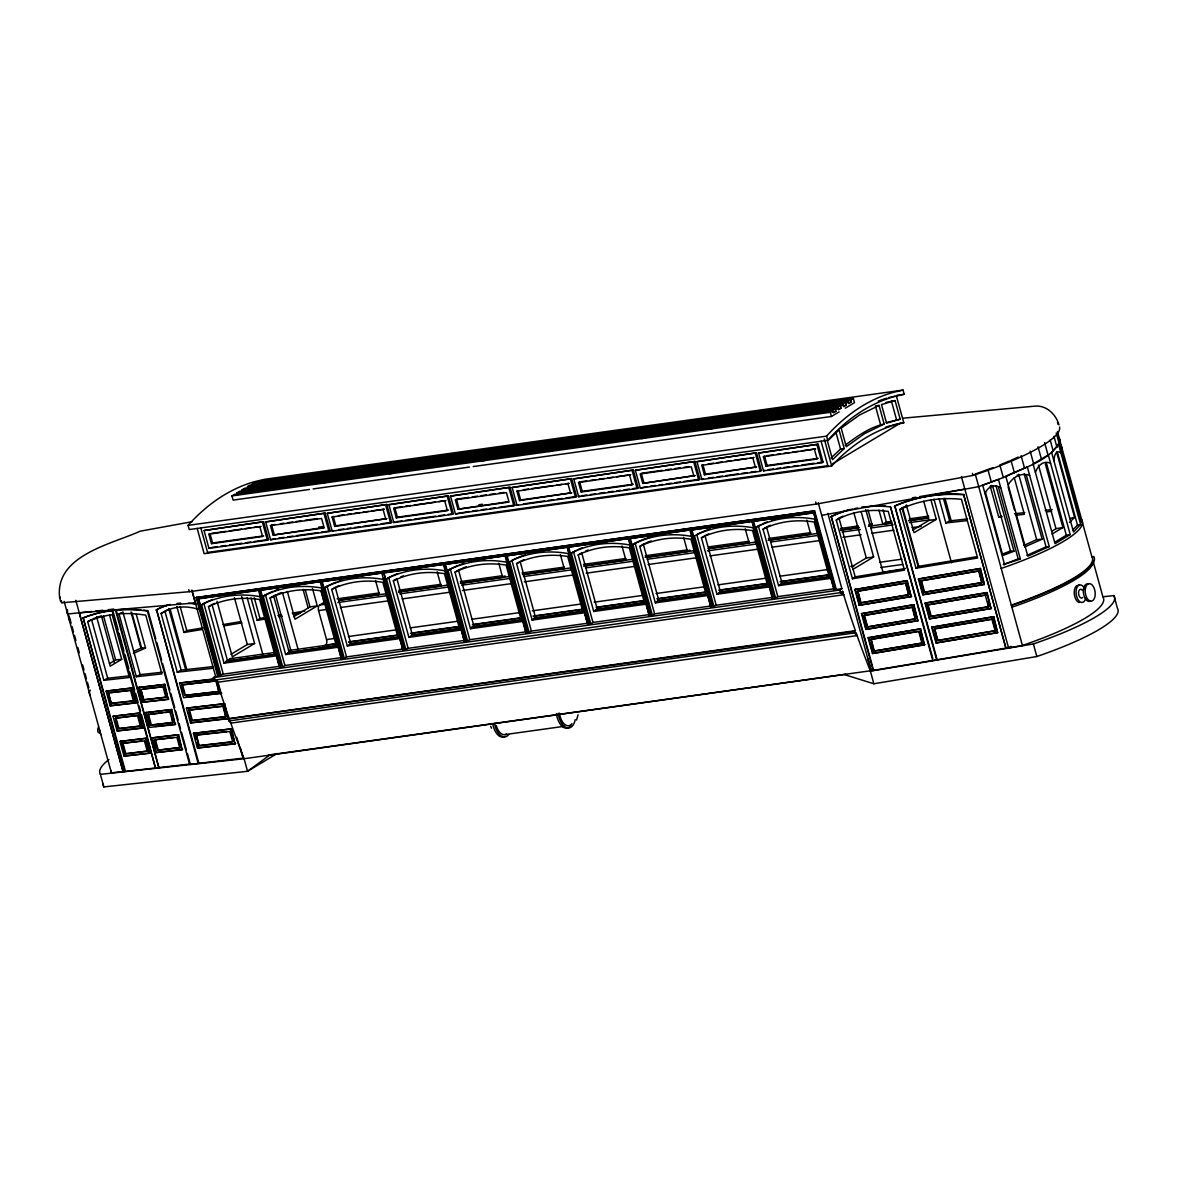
<?xml version="1.0" encoding="UTF-8"?>
<svg xmlns="http://www.w3.org/2000/svg" width="1177" height="1177" viewBox="0 0 1177 1177"><rect width="100%" height="100%" fill="white"/><g stroke="black" fill="none" stroke-linecap="round" stroke-linejoin="round"><path stroke-width="1.5" d="M578.069 714.763L576.583 720.03M1003.275 477.553C1022.563 467.578 1049.81 461.84 1060.036 440.934L1057.446 431.503M1080.633 524.442L1073.527 532.004L1051.591 452.336L1058.682 444.774L1080.633 524.442L1077.514 525.177L1072.468 530.18M831.065 457.941L840.555 449.055L844.203 448.555L839.083 429.958L827.446 441.095L832.566 459.677L844.203 448.555M197.177 528.399L204.136 553.69L831.698 465.974L838.024 459.383A373.403 207.093 82 0 1 895.888 424.647L903.789 422.793L896.359 395.825M1069.496 522.456L1074.586 517.394L1056.593 452.071M845.16 445.274C856.885 436.373 869.656 427.251 884.177 424.014L879.057 405.432L875.408 405.933L880.528 424.529M1070.217 534.564L1055.033 543.671L1033.097 464.003L1048.28 454.896L1070.217 534.564L1066.318 535.226L1054.651 542.259M269.636 755.148L247.553 771.288L103.87 786.927A131.28 25.055 -15.4 0 1 103.12 784.279M176.859 606.596L183.995 632.49L186.775 630.578L203.091 627.871M251.01 597.901L257.189 620.353L259.97 618.44L265.34 617.542M103.87 786.927L100.398 774.348L244.08 758.724L873.084 670.404L831.242 516.512A135.267 116.391 55.4 0 1 850.029 509.509M836.258 520.072A103.149 88.761 55.4 0 1 888.267 511.436L904.436 570.139L852.428 578.76L836.258 520.072L839.024 518.16A103.149 88.761 55.4 0 1 842.909 516.173M864.551 506.963A135.267 116.391 55.4 0 1 890.489 506.919L932.772 658.414M890.489 506.919L932.787 660.488L936.642 659.856L894.814 505.963A181.655 156.306 55.4 0 1 921.091 497.415M899.817 509.523A143.991 123.894 55.4 0 1 961.447 499.298L977.616 558.001L915.986 568.226L899.817 509.523L902.582 507.611A143.991 123.894 55.4 0 1 907.29 505.492M963.683 494.781L1005.982 648.35L963.683 494.781A181.655 156.306 55.4 0 0 894.343 506.287M852.428 578.76L855.193 576.862L905.407 568.52M854.84 589.574L907.32 580.629L911.189 596.665L859.181 605.287L854.84 589.574L907.32 580.629M857.356 591.354L905.966 583.042L908.673 594.885L860.519 602.874L857.812 591.031L904.186 583.336M860.519 602.874L909.144 594.576M859.181 605.287L911.645 596.342M915.986 568.226L918.751 566.314L976.763 556.692M861.49 613.673L913.955 604.728L917.825 620.779L865.816 629.401L861.49 613.673L913.955 604.728M863.992 615.453L912.602 607.155L863.992 615.453L867.169 626.988L915.323 618.999L913.058 608.789M918.413 579.025L980.515 568.476L984.369 584.528L922.739 594.753L918.413 579.025L980.515 568.476M920.914 580.805L979.161 570.889L981.868 582.747L924.092 592.34L920.914 580.805L979.161 570.889M867.169 626.988L915.78 618.675M865.816 629.401L918.295 620.456M924.092 592.34L982.339 582.424M922.739 594.753L983.03 584.498M868.126 637.787L920.605 628.842L924.46 644.893L872.466 653.515L868.126 637.787L920.605 628.842M873.805 651.102L921.959 643.113L873.805 651.102L871.098 639.243L917.471 631.549M925.048 603.139L987.15 592.59L991.019 608.627L929.374 618.852L925.048 603.139L987.15 592.59M927.55 604.919L985.796 595.003L927.55 604.919L930.727 616.439L988.518 606.861L987.621 601.594M872.466 653.515L924.931 644.569M930.727 616.439L988.974 606.538M929.374 618.852L991.475 608.318M870.627 639.567L919.252 631.255L921.974 641.141M931.684 627.238L993.785 616.704L997.655 632.74L936.024 642.966L931.684 627.238L993.785 616.704M873.084 670.404L932.787 660.488M937.378 640.553L995.624 630.651L937.378 640.553L934.656 628.695L992.446 619.117L995.168 629.004M936.024 642.966L996.316 632.726M934.2 629.018L992.446 619.117M936.642 659.856L1006.453 648.027M1052.003 531.224L1055.975 528.694L1062.89 527.517L1045.382 463.959M109.461 663.622L115.64 659.9L121.717 659.267L109.564 615.13M1052.091 534.034L1062.89 527.517M309.492 489.441L233.105 500.107L231.957 495.914L234.503 494.384L832.86 410.758L833.434 412.847L835.979 411.317L835.405 409.228L837.965 407.698L838.539 409.787L841.084 408.257L840.51 406.168L843.144 404.579L843.732 406.683L846.278 405.153L845.704 403.049L848.249 401.519L848.823 403.608L851.383 402.078L850.794 399.989L853.354 398.459L854.502 402.652L845.292 408.184M237.636 494.958L237.048 492.854L239.608 491.324L837.965 407.698M242.742 491.883L242.153 489.794L244.801 488.205L843.144 404.579M253.026 485.718L252.452 483.615L254.997 482.084L853.354 398.459M204.048 530.547L263.589 521.72L268.488 539.537L267.385 540.214L208.962 548.379L204.048 530.547L263.589 521.72M208.859 534.24L209.977 533.564L212.566 542.994L211.463 543.671L208.859 534.24L261.088 526.428M208.962 548.379L210.08 547.702M265.664 521.941L325.205 513.113L330.104 530.93L329.001 531.592L270.578 539.757L265.664 521.941L325.205 513.113M270.475 525.619L321.586 518.483L324.19 527.914L273.079 535.064L270.475 525.619L275.109 524.456M273.079 535.064L323.543 527.487M270.578 539.757L275.227 538.595M327.28 513.334L386.821 504.492L391.72 522.323L390.617 522.985L332.194 531.151L327.28 513.334L386.821 504.492M279.935 666.226L223.292 674.141L217.76 676.187L196.103 597.578L814.631 510.862L836.288 589.486L834.361 590.015L813.69 512.628L752.912 521.382L774.128 598.431L772.759 598.622L752.088 521.234L758.371 544.009M332.091 517.012L333.209 516.35L335.798 525.781L334.68 526.443L332.091 517.012L384.32 509.2L371.976 510.921M196.544 599.152L196.662 597.239M219.128 675.995L198.472 598.622L219.687 675.672M221.055 675.48L201.591 604.801L203.827 603.463A126.425 102.399 59 0 1 212.684 599.461M332.194 531.151L333.312 530.474M208.491 606.67A117.862 95.469 59 0 1 259.617 599.52L275.168 656.001L224.057 663.151L208.491 606.67L212.037 604.551A117.862 95.469 59 0 1 214.597 603.345M388.896 504.712L448.437 495.885L453.336 513.702L452.233 514.378L393.809 522.544L388.896 504.712L448.437 495.885M393.707 508.405L394.825 507.728L397.414 517.159L396.296 517.836L393.707 508.405L445.936 500.593M197.913 598.961L259.175 590.133L268.812 625.164M259.985 590.28L320.791 581.526L259.985 590.28L281.2 667.33L279.832 667.521L258.616 590.471M334.68 526.443L386.924 518.63L335.798 525.781M281.2 667.33L282.671 666.859L263.207 596.195L265.443 594.856A126.425 102.399 59 0 1 272.784 591.442M393.809 522.544L394.913 521.867M270.107 598.063A117.862 95.469 59 0 1 321.233 590.913L336.784 647.394L285.673 654.53L270.107 598.063L273.652 595.93A117.862 95.469 59 0 1 276.198 594.723M450.511 496.105L510.053 487.278L514.952 505.095L513.849 505.757L455.425 513.922L450.511 496.105L510.053 487.278M321.601 581.673L382.407 572.919L321.601 581.673L342.816 658.708L341.448 658.899L320.232 581.865M342.816 658.708L344.287 658.252L324.823 587.573L327.059 586.234A126.425 102.399 59 0 1 335.916 582.247M457.912 509.229L509.038 502.079L506.434 492.648L455.322 499.784L457.912 509.229L508.39 501.652M455.425 513.922L468.932 511.524M331.723 589.442A117.862 95.469 59 0 1 382.849 582.306L398.4 638.773L347.289 645.923L331.723 589.442L334.091 588.029M230.972 654.309L247.317 644.496L254.615 643.481L241.712 596.621M293.632 616.704L309.978 606.891L317.275 605.875L312.493 588.515M512.127 487.499L571.669 478.656L576.568 496.473L575.465 497.15L517.041 505.316L512.127 487.499L571.669 478.656M254.615 643.481L232.325 656.854L217.039 601.315M317.275 605.875L295 619.249L287.35 591.472M227.279 660.503L230.251 658.708A4.428 2.457 82 0 1 231.192 658.517M322.704 646.776L325.485 645.114A4.428 2.457 82 0 0 326.559 639.582L318.57 610.583A4.428 2.457 82 0 1 319.644 605.052L324.102 602.389M224.057 663.151L227.588 661.018L275.183 654.368M516.938 491.177L518.042 490.515L520.646 499.945L519.528 500.608L516.938 491.177L569.168 483.364L565.637 483.85M404.432 650.101L383.776 572.713L404.432 650.101L403.064 650.293L381.848 573.243M214.082 680.203L840.393 592.664L842.6 591.34L843.644 594.753L217.333 682.292L214.082 680.203L213.361 677.584L218.319 675.863L201.444 614.571M404.991 649.763L405.903 649.645L386.439 578.966L388.675 577.627A126.425 102.399 59 0 1 397.532 573.626M517.041 505.316L518.145 504.639M393.339 580.835L396.884 578.716L412.436 635.183L408.905 637.316L393.339 580.835A117.862 95.469 59 0 1 444.465 573.685L460.016 630.166L408.905 637.316M573.743 478.877L633.285 470.05L638.184 487.867L637.066 488.543L578.657 496.709L573.743 478.877L633.285 470.05M285.673 654.53L289.204 652.411L336.799 645.761M578.554 482.57L579.658 481.893L582.262 491.324L581.144 492.001L578.554 482.57L630.784 474.758M383.216 573.052L444.023 564.298L459.457 620.338M444.832 564.445L505.639 555.691L444.832 564.445L466.048 641.494L464.68 641.686L443.464 564.636M279.832 667.521L275.565 649.675M519.528 500.608L571.772 492.795L520.646 499.945M282.671 666.859L284.908 665.52L341.551 657.605M466.048 641.494L467.519 641.024L448.054 570.345L450.276 569.021A126.425 102.399 59 0 1 457.632 565.607M578.657 496.709L579.761 496.032M454.955 572.228A117.862 95.469 59 0 1 506.081 565.078L521.632 621.559L470.52 628.695L454.955 572.228L458.5 570.095A117.862 95.469 59 0 1 461.046 568.888M635.359 470.27L694.901 461.443L699.8 479.26L698.682 479.922L640.273 488.087L635.359 470.27L694.901 461.443M347.289 645.923L350.82 643.804L398.414 637.154M855.385 630.681L854.281 631.343L854.87 633.447L857.121 635.595L230.81 723.134L227.985 718.882L855.385 630.681L853.502 625.178A637.346 353.468 82 0 1 842.6 591.34M505.08 556.03L526.296 633.064L527.664 632.873L506.448 555.838L567.255 547.07L587.912 624.457L567.255 547.07M341.448 658.899L321.63 588.029A126.425 102.399 59 0 0 263.207 596.195M344.287 658.252L346.524 656.913L403.167 648.998M642.76 483.394L694.989 475.582L642.76 483.394L640.17 473.948L691.282 466.813L693.886 476.244M640.273 488.087L646.688 486.675M516.571 563.606A117.862 95.469 59 0 1 567.697 556.471L583.248 612.937L532.136 620.088L516.571 563.606L518.925 562.194M460.339 583.233L502.638 577.318L505.007 575.906M696.975 461.664L756.502 452.821L761.416 470.638L760.298 471.315L701.889 479.48L696.975 461.664L756.502 452.821M701.786 465.342L702.89 464.68L705.494 474.11L704.376 474.772L701.786 465.342L754.016 457.529L750.485 458.015M587.912 624.457L589.28 624.266L568.064 547.217L628.871 538.463L639.479 576.995M403.064 650.293L383.246 579.408A126.425 102.399 59 0 0 324.823 587.573M405.903 649.645L408.139 648.306L464.783 640.391M589.28 624.266L590.751 623.81L571.286 553.131L573.508 551.792A126.425 102.399 59 0 1 576.406 550.35M701.889 479.48L702.993 478.804M578.187 555L581.718 552.881L597.283 609.348L593.738 611.481L578.187 555A117.862 95.469 59 0 1 629.312 547.849L644.864 604.331L593.738 611.481M758.591 453.042L818.118 444.215L823.032 462.031L821.914 462.708L763.505 470.874L758.591 453.042L818.118 444.215M231.957 495.914L830.3 412.288L832.86 410.758M470.52 628.695L474.051 626.576L521.646 619.926M763.402 456.735L764.506 456.058L767.11 465.489L765.992 466.166L763.402 456.735L815.632 448.923L801.522 450.894M473.183 466.563L831.462 416.481L839.142 411.876M568.064 547.217L628.871 538.463M628.312 538.801L649.527 615.851L650.896 615.659L629.68 538.61L686.941 530.341M277.198 753.486L247.553 771.288L244.08 758.724M464.68 641.686L460.413 623.839M704.376 474.772L756.605 466.96L705.494 474.11M467.519 641.024L469.755 639.685L526.399 631.769M650.896 615.659L652.367 615.188L632.902 544.51L635.124 543.185A126.425 102.399 59 0 1 639.494 541.052M763.505 470.874L764.609 470.197M639.802 546.393A117.862 95.469 59 0 1 690.928 539.243L706.48 595.724L655.354 602.859L639.802 546.393L643.333 544.26A117.862 95.469 59 0 1 645.893 543.053M532.136 620.088L535.667 617.969L583.262 611.319M629.68 538.61L690.472 529.856M689.928 530.194L711.143 607.229L712.512 607.038L691.296 530.003L752.088 521.234M526.296 633.064L521.543 613.467M527.664 632.873L531.371 631.078L588.014 623.163M701.418 537.771A117.862 95.469 59 0 1 752.544 530.636L768.095 587.102L716.97 594.253L701.418 537.771L703.772 536.359M832.757 463.664L900.14 423.308L903.789 422.793M645.187 557.398L687.486 551.483L689.84 550.071M529.135 632.417L509.67 561.738A126.425 102.399 59 0 1 568.094 553.573L587.558 624.251L589.78 622.913M590.751 623.81L592.987 622.471L649.63 614.556M774.128 598.431L775.599 597.975L756.134 527.296L758.356 525.957A126.425 102.399 59 0 1 761.254 524.515M763.034 529.164A117.862 95.469 59 0 1 814.16 522.014L829.711 578.495L778.586 585.646L763.034 529.164L766.565 527.046A117.862 95.469 59 0 1 770.42 525.266M655.354 602.859L658.899 600.741L706.494 594.091M196.103 597.578L814.631 510.862M649.527 615.851L640.435 580.496M652.367 615.188L654.603 613.85L711.246 605.934M716.97 594.253L720.515 592.134L768.11 585.484M711.143 607.229L703.978 578.878M712.512 607.038L716.204 605.243L772.862 597.327M778.586 585.646L782.131 583.512L829.726 576.862M878.939 510.053L882.838 524.177L886.369 522.058L891.651 521.323M713.983 606.582L694.518 535.903A126.425 102.399 59 0 1 752.942 527.737L772.406 598.416L774.628 597.077M772.759 598.622L769.935 586.028M775.599 597.975L777.82 596.636L834.478 588.721M851.457 566.902L866.316 557.986L873.614 556.956L861.196 511.833M912.646 530.18L928.977 520.381L936.274 519.351L931.022 500.269M852.825 569.447L873.614 556.956M936.274 519.351L913.999 532.725L906.349 504.962M834.361 590.015L822.855 545.907M213.361 677.584L839.672 590.045L841.893 588.706L818.221 502.741M1011.028 646.423L1005.982 648.35M121.717 659.267L110.211 666.167L96.588 616.748M110.667 770.17A131.28 25.055 -15.4 0 0 111.418 772.803L124.733 771.509L83.155 617.866A202.15 151.936 61.8 0 1 109.02 610.804L112.742 610.319M87.701 621.603L91.541 619.543L107.71 678.246L103.87 680.306L87.701 621.603A162.264 121.967 61.8 0 1 110.726 614.865L112.183 614.659L129.485 677.481L103.87 680.306M140.916 609.877A202.15 151.936 61.8 0 0 119.922 609.612L115.508 610.289L158.88 767.742L155.467 768.11L112.095 610.657M119.009 613.908L120.481 613.776A162.264 121.967 61.8 0 1 145.757 615.188L161.926 673.891L136.311 676.716L119.009 613.908L121.569 612.54M82.508 618.205A202.15 151.936 61.8 0 1 108.387 611.157L119.274 609.951A202.15 151.936 61.8 0 1 147.39 611.054L189.615 764.344L198.163 763.402L156.57 609.76A95.808 72.018 61.8 0 1 170.238 604.419M213.066 668.256L177.286 672.199L161.117 613.497L164.971 611.437A69.222 52.038 61.8 0 1 167.634 609.833M106.107 691.12L132.368 687.957L135.767 702.978L110.152 705.803L106.107 691.12L132.368 687.957M136.311 676.716L140.151 674.656L162.352 672.214M108.402 693.032L111.285 703.522L108.402 693.032L131.236 690.237L110.741 692.503M138.548 687.545L164.809 684.381L168.208 699.403L142.594 702.228L138.548 687.545L164.809 684.381M110.152 705.803L136.414 702.625M140.843 689.457L143.726 699.932L140.843 689.457L163.677 686.662L166.575 697.152L143.726 699.932M177.286 672.199L181.14 670.14L213.331 666.594M113.036 716.278L139.298 713.115L142.697 728.136L117.082 730.961L113.036 716.278L139.298 713.115M142.594 702.228L168.855 699.05M186.01 697.167L221.791 693.209L183.583 697.711L179.537 683.028L214.17 678.938M115.331 718.191L138.165 715.395L115.331 718.191L118.215 728.681L140.416 726.224L137.518 715.748M181.817 684.94L216.612 680.821L218.863 691.649L184.701 695.416L181.817 684.94L216.612 680.821M145.477 712.703L171.739 709.54L175.138 724.561L149.523 727.386L145.477 712.703L171.739 709.54M118.215 728.681L141.049 725.885M117.082 730.961L143.344 727.783M172.048 717.058L172.857 722.649L150.656 725.091L147.772 714.616L162.073 712.762M184.701 695.416L219.496 691.311M147.772 714.616L170.606 711.82L165.486 712.379M119.966 741.436L146.228 738.273L149.626 753.295L124.012 756.12L119.966 741.436L146.228 738.273M150.656 725.091L173.505 722.31M149.523 727.386L146.125 712.365M186.466 708.186L224.675 703.699L228.073 718.72L190.512 722.869L186.466 708.186L224.675 703.699M125.145 753.839L147.978 751.044L125.145 753.839L122.261 743.349L141.681 740.936M188.747 710.099L223.542 705.979L225.793 716.808L191.63 720.574L188.747 710.099L222.894 706.332L225.793 716.808M152.407 737.861L178.669 734.698L182.067 749.72L156.453 752.544L152.407 737.861L178.669 734.698M124.012 756.12L150.273 752.942M177.536 736.979L180.434 747.469L157.586 750.249L154.702 739.774L174.122 737.361M191.63 720.574L226.425 716.469M190.512 722.869L226.926 718.573M157.586 750.249L180.434 747.469M156.453 752.544L182.715 749.366M193.396 733.345L231.604 728.857L235.003 743.879L197.442 748.013L193.396 733.345L231.604 728.857M124.733 771.509L190.262 764.005L187.349 753.427M195.676 735.257L229.824 731.491L232.722 741.966L198.56 745.732L196.324 734.904L226.881 731.535M155.467 768.11L141.49 714.689M198.56 745.732L231.56 741.819M158.88 767.742L116.155 609.936M197.442 748.013L235.65 743.526M198.163 763.402L243.198 758.165L240.285 747.586M243.198 758.165L236.724 737.361M939.143 498.798L945.808 522.956L949.648 520.896L967.523 518.925M990.181 486.042L998.729 517.13L1001.289 515.747M1024.152 473.845L1042.145 539.169L1036.672 539.596L1023.769 545.51M1049.266 546.569L1027.815 556.147L1005.864 476.479L1027.315 466.901L1049.266 546.569L1046.059 546.834L1026.932 555.367M133.369 653.441L145.551 648.012L136.311 614.468M1018.223 457.044L1010.969 460.339L1014.442 472.919M133.575 651.44L141.534 647.894L145.551 648.012M1024.652 546.967L1042.145 539.169M879.057 405.432L859.519 415.025L841.172 428.134L846.292 446.716L864.639 433.607L884.177 424.014M1009.38 461.001L999.861 464.974L1003.319 477.553L978.676 486.66L821.649 515.364M996.022 485.924L1014.015 551.248L1010.499 550.983L1001.804 554.293M961.374 476.538L1008.571 647.924L1022.416 645.482L975.262 474.081L993.035 467.607M1020.385 559.09L1003.245 564.592L1018.193 558.928L1020.385 559.09L998.434 479.422L982.707 485.233L1004.658 564.886M1014.015 551.248L1002.819 555.485L985.311 491.927M886.193 422.602L900.184 419.174L895.079 400.592L885.957 402.387M903.053 390.073L893.049 392.427A373.403 207.093 82 0 0 826.578 436.137L188.055 525.383L189.247 529.547L827.755 440.301A373.403 207.093 82 0 1 894.24 396.605L904.201 394.266L903.053 390.073L264.545 479.319L254.526 481.673A373.403 207.093 82 0 0 188.055 525.383M888.458 397.679L894.77 396.193M895.079 400.592L881.47 404.594L886.59 423.176L900.184 419.174M892.225 425.162L900.14 423.308M1069.79 518.527L1074.586 517.394M192.204 521.691L140.122 531.21C111.197 544.362 54.26 555.529 59.689 598.093M61.307 600.682L61.895 602.771L189.335 591.707L816.264 504.08L972.996 475.434A129.882 24.776 -15.4 0 0 1059.58 426.986M912.396 497.812L916.015 497.209M919.634 496.606L964.831 489.117M223.027 624.575L241.153 621.559M277.904 615.468L281.48 614.865M292.249 613.085L304.799 611.01M183.995 632.49L202.135 629.489M223.88 625.884L242.006 622.868M257.189 620.353L266.164 618.867M278.714 616.777L282.303 616.189M293.058 614.409L300.238 613.217M1113.942 595.591A131.28 25.055 -15.4 0 1 1033.377 643.951L870.391 671.184L873.849 683.763L1036.834 656.531A131.28 25.055 -15.4 0 0 1117.4 608.171L1113.942 595.591L1103.026 596.768M252.452 483.615L850.794 399.989M848.249 401.519L249.892 485.145L247.347 486.675L851.383 402.078M896.933 395.281L904.201 394.266M278.846 484.453L282.48 483.953M329.766 477.332L333.4 476.832M438.889 462.09L442.523 461.575M489.809 454.969L493.443 454.454M506.184 452.674L509.818 452.174M598.931 439.712L602.565 439.212M649.851 432.592L653.5 432.091M666.226 430.311L669.86 429.796M758.974 417.349L762.622 416.835M826.269 407.948L829.903 407.433M842.644 405.653L846.278 405.153M242.153 489.794L840.51 406.168M237.048 492.854L835.405 409.228M835.626 409.022L841.084 408.257M321.292 483.261L324.926 482.747M388.587 473.86L392.221 473.345M481.334 460.884L484.983 460.384M548.629 451.482L552.263 450.982M641.391 438.521L645.025 438.006M708.672 429.119L712.32 428.605M832.345 411.832L835.979 411.317M313.126 488.926L469.535 467.063M902.627 418.218L1034.701 406.168C1046.382 404.947 1055.901 414.275 1058.991 424.882M211.728 533.328L225.837 531.357M229.368 530.856L241.697 529.135M245.228 528.635L250.51 527.899M254.041 527.414L259.323 526.663M280.406 523.721L283.922 523.235M287.453 522.735L292.735 522M296.266 521.499L301.547 520.764M305.078 520.278L317.422 518.557M338.49 515.6L343.772 514.864M347.303 514.378L350.834 513.878M354.351 513.393L359.647 512.642M363.163 512.157L368.46 511.421M396.575 507.478L401.872 506.743M405.388 506.257L410.685 505.522M414.201 505.021L435.358 502.064M438.889 501.579L444.17 500.828M468.77 497.4L456.426 499.122L459.03 508.552M472.301 496.9L477.582 496.164M481.113 495.664L486.395 494.928M489.926 494.443L495.208 493.707M498.739 493.207L504.021 492.472M523.338 489.764L528.62 489.029M532.151 488.543L553.308 485.586M556.824 485.086L562.12 484.35M581.423 481.643L586.72 480.907M590.236 480.422L595.533 479.686M599.049 479.186L604.345 478.45M607.862 477.95L613.158 477.215M616.674 476.729L629.018 474.993M662.43 470.329L641.274 473.286L643.878 482.717M665.961 469.829L671.243 469.093M674.774 468.608L680.056 467.857M683.587 467.372L688.869 466.636M708.186 463.929L713.468 463.194M716.999 462.708L722.281 461.958M725.812 461.472L731.094 460.737M734.625 460.236L746.968 458.515M766.271 455.808L773.318 454.822M776.849 454.337L780.38 453.851M783.897 453.351L789.193 452.615M792.709 452.115L798.006 451.38M318.717 527.134L322.248 526.649M478.892 504.756L482.408 504.256M212.566 542.994L263.692 535.859M397.414 517.159L448.54 510.024M582.262 491.324L633.388 484.188M767.11 465.489L818.221 458.353M211.463 543.671L262.574 536.521L259.97 527.09M396.296 517.836L447.422 510.686L444.818 501.255M581.144 492.001L632.27 484.85L629.666 475.42M765.992 466.166L817.118 459.015L814.513 449.585M211.845 547.452L217.156 546.716M220.702 546.216L226.013 545.481M229.544 544.98L241.947 543.244M245.478 542.759L250.789 542.008M254.335 541.523L268.488 539.537M278.772 538.11L284.084 537.359M287.629 536.859L292.926 536.123M296.472 535.623L317.716 532.666M321.262 532.166L330.104 530.93M338.623 529.738L343.919 529.003M347.465 528.502L351.011 528.002M354.542 527.517L359.853 526.766M363.399 526.281L377.567 524.295M381.098 523.794L391.72 522.323M396.693 521.617L402.004 520.881M405.535 520.381L410.847 519.645M414.392 519.145L435.637 516.173M439.183 515.688L444.494 514.938M448.025 514.452L453.336 513.702M472.463 511.024L477.774 510.288M481.319 509.788L486.631 509.053M490.176 508.552L495.488 507.817M499.019 507.316L514.952 505.095M523.456 503.903L544.701 500.931M548.247 500.446L553.558 499.695M557.104 499.195L562.415 498.459M565.946 497.959L576.568 496.473M581.541 495.782L586.852 495.046M590.383 494.546L595.694 493.81M599.24 493.31L604.551 492.575M608.097 492.074L613.408 491.339M616.939 490.838L620.485 490.338M624.031 489.853L629.342 489.102M632.873 488.617L638.184 487.867M650.234 486.189L655.545 485.439M659.091 484.953L662.622 484.453M666.167 483.953L671.478 483.217M675.024 482.717L680.335 481.982M683.866 481.481L699.8 479.26M708.304 478.068L713.615 477.332M717.161 476.832L722.472 476.082M726.018 475.596L738.406 473.86M741.951 473.36L747.248 472.624M750.794 472.124L756.105 471.388M768.154 469.711L773.466 468.961M777.011 468.461L780.542 467.975M784.088 467.475L789.399 466.739M792.93 466.239L798.241 465.503M801.787 465.003L814.175 463.267M817.721 462.782L823.032 462.031M207.579 552.41L827.843 465.709M200.252 598.372L257.38 590.383M385.541 572.478L444.023 564.298M506.448 555.838L566.696 547.408M691.296 530.003L751.544 521.573M752.912 521.382L813.145 512.966M337.122 598.828L379.421 592.914M398.738 590.207L441.037 584.292M460.354 581.6L502.653 575.685M521.97 572.993L564.269 567.079M583.586 564.371L625.884 558.457M645.202 555.765L687.5 549.85M708.569 546.908L749.116 541.243M768.419 538.536L810.732 532.622M840.613 528.444L858.239 525.987M868.817 524.501L872.348 524.015M909.291 518.851L928.668 516.144M338.873 600.211L379.406 594.532L375.522 580.423M398.723 591.84L441.022 585.925L437.138 571.801M523.721 574.376L564.254 568.697L560.37 554.588M583.571 566.005L625.87 560.09L621.986 545.966M708.569 548.541L749.102 542.862L745.218 528.753M768.419 540.169L810.718 534.255L806.833 520.131M840.613 530.077L858.239 527.62M868.817 526.134L872.334 525.648L867.964 509.759M882.838 524.177L891.651 522.941M909.277 520.484L928.668 517.777M338.667 600.344L385.997 593.738M398.753 591.957L447.907 585.087M460.648 583.292L509.803 576.436M522.544 574.641L571.698 567.77M584.439 565.99L631.769 559.384M646.335 557.339L695.489 550.468M708.245 548.688L755.575 542.082M768.316 540.302L817.471 533.431M841.143 530.121L859.342 527.576M868.449 526.296L892.107 523M908.497 520.705L928.521 517.909M319.644 605.052L325.102 604.287M337.858 602.506L387.012 595.636M399.753 593.855L448.908 586.985M461.649 585.204L510.803 578.334M523.544 576.553L572.699 569.683M585.455 567.903L634.609 561.032M647.35 559.252L694.68 552.646M707.421 550.865L756.576 543.995M771.141 541.95L818.471 535.344M842.143 532.033L860.343 529.488M871.274 527.958L893.122 524.898M909.497 522.617L929.536 519.822M318.57 610.583L325.852 609.568M340.418 607.538L389.572 600.667M402.313 598.887L449.658 592.266M462.399 590.486L511.554 583.615M524.295 581.835L573.449 574.965M586.19 573.184L635.345 566.314M648.1 564.533L697.255 557.663M709.996 555.882L759.15 549.012M771.891 547.231L819.221 540.611M842.894 537.3L861.093 534.755M872.025 533.24L893.873 530.18M912.072 527.634L921.179 526.369M326.559 639.582L335.666 638.302M348.407 636.522L397.561 629.651M410.302 627.871L457.647 621.265M472.198 619.22L519.543 612.614M532.284 610.834L581.438 603.963M594.179 602.183L643.333 595.312M656.075 593.532L705.229 586.661M717.985 584.866L767.139 578.01M779.88 576.215L827.21 569.609M850.883 566.299L854.517 565.784M880.013 562.223L901.847 559.178M325.485 645.114L336.416 643.584M349.157 641.803L398.312 634.933M411.053 633.152L460.207 626.282M472.948 624.501L520.293 617.881M533.034 616.101L583.998 608.98M596.754 607.2L644.084 600.579M656.825 598.799L705.979 591.928M718.72 590.148L767.875 583.277M780.631 581.497L829.785 574.626M880.749 567.505L902.597 564.445M230.251 658.708L273.947 652.602M288.512 650.572L335.842 643.951M348.583 642.171L397.738 635.3M410.479 633.52L459.633 626.65M472.374 624.869L521.543 617.999M534.284 616.218L583.439 609.348M596.18 607.567L643.51 600.947M658.075 598.916L707.23 592.046M719.971 590.265L767.316 583.645M780.057 581.865L829.211 574.994M412.436 635.183L460.03 628.533M597.283 609.348L644.878 602.698M225.793 661.386L276.772 654.265M287.688 652.735L336.843 645.864M349.584 644.084L398.738 637.213M411.494 635.433L460.648 628.562M471.565 627.032L522.544 619.911M533.461 618.381L582.615 611.51M595.371 609.73L646.335 602.609M657.266 601.079L706.421 594.208M719.162 592.428L768.316 585.558M781.057 583.777L830.212 576.907M882.353 572.405L902.391 569.609M280.391 667.182L279.479 667.315L260.014 596.636A126.425 102.399 59 0 0 201.591 604.801M465.239 641.347L464.327 641.48L444.862 570.801A126.425 102.399 59 0 0 386.439 578.966M526.855 632.74L525.942 632.858L506.478 562.194A126.425 102.399 59 0 0 448.054 570.345M587.558 624.251L588.471 624.119M650.087 615.512L649.174 615.645L629.71 544.966A126.425 102.399 59 0 0 571.286 553.131M711.702 606.905L710.79 607.023L691.326 536.344A126.425 102.399 59 0 0 632.902 544.51M772.406 598.416L773.318 598.284M834.92 589.677L834.022 589.809L814.558 519.131A126.425 102.399 59 0 0 756.134 527.296M836.288 589.486L841.893 588.706M1091.873 556.765L1093.698 556.515A131.28 25.055 -15.4 0 1 1013.132 604.86L1011.293 605.125A131.28 25.055 -15.4 0 0 1091.873 556.765L1059.241 438.315L1060.036 440.934M227.985 718.882L854.281 631.343M228.559 720.986L856.091 632.711L858.136 638.493A637.346 353.468 82 0 0 870.421 671.14M268.547 755.031L845.704 674.244M505.374 734.536L563.989 726.341M92.012 611.481L67.619 613.997L66.868 611.363M95.646 611.084L102.914 610.274M108.372 609.671L113.831 609.068M1014.53 513.746L1024.77 512.613M1045.264 510.362L1052.091 509.597M945.808 522.956L967.273 520.602M998.729 517.13L1002.142 516.747M1015.81 515.246L1024.343 514.305L1014.25 477.656M1046.544 511.848L1051.664 511.289M107.71 678.246L129.911 675.789M179.537 683.028L215.317 679.085M143.197 688.928L161.97 686.853M111.933 703.169L134.119 700.727M144.374 699.594L166.575 697.152M111.285 703.522L133.487 701.065L130.588 690.59M155.29 726.474L175.785 724.208M122.261 743.349L144.447 740.907L147.346 751.382M154.702 739.774L176.903 737.332L179.787 747.807M844.836 674.745L873.849 683.763M843.644 594.753L840.393 592.664L839.672 590.045M68.854 615.645L69.737 621.544M490.662 726.283L491.53 728.225M229.78 720.236L231.825 726.032A637.346 353.468 82 0 0 244.11 758.679M229.088 718.22L227.19 712.718A637.346 353.468 82 0 1 216.803 680.586M1061.786 447.54L1060.786 444.965L1061.845 451.144M69.355 616.954L71.135 623.148M826.578 436.137L827.755 440.301M1081.428 518.822L1081.472 522.426L1059.535 442.758L1059.477 439.153M67.663 613.997L67.383 609.554M88.863 691.031L89.378 692.826M1057.476 422.278L1058.049 424.367M1092.933 560.605L1102.981 597.122A131.28 25.055 -15.4 0 1 1022.416 645.482M1056.24 432.959L1059.271 443.979M1053.959 436.373L1056.99 447.378M1057.682 453.219L1077.514 525.177M1050.208 440.095L1053.238 451.1M1044.587 442.523L1048.045 455.102M1046.485 463.267L1066.318 535.226M1038.026 446.76L1041.483 459.339M1038.467 465.136L1055.975 528.694M1030.169 451.174L1033.641 463.753M1021.121 455.72L1024.578 468.299M1026.241 474.861L1046.059 546.834M1018.679 474.272L1036.672 539.596M1008.115 486.94L1014.427 509.891M1015.413 513.422L1024.152 545.201M998.376 486.954L1018.193 558.928M992.52 485.66L1010.499 550.983M987.9 469.579L991.372 482.158M1033.377 643.951L1036.834 656.531M972.423 473.345L972.996 475.434M980.044 568.8L984.369 584.528M986.679 592.914L991.019 608.627M993.329 617.013L997.655 632.74M978.69 571.213L981.868 582.747M985.34 595.327L988.518 606.861M991.976 619.44L995.153 630.96M944.969 498.224L951.251 521.028M943.454 498.459L949.648 520.896M933.964 499.166L951.487 562.768M923.724 501.284L928.977 520.381M891.416 401.092L896.712 420.307M902.582 507.611L918.751 566.314M902.053 508.184L918.075 566.372M921.37 580.482L924.548 592.016M928.02 604.595L931.198 616.13M934.656 628.695L937.834 640.229M918.869 578.701L923.209 594.429M925.99 604.566L929.845 618.543M932.155 626.929L936.48 642.642M894.814 505.963L937.113 659.532M906.849 580.938L911.189 596.665M913.499 605.052L917.825 620.779M920.134 629.165L924.46 644.893M905.51 583.365L908.673 594.885M912.146 607.464L915.323 618.999M918.781 631.578L921.959 643.113M882.971 509.7L886.369 522.058M865.728 509.435L883.206 572.919M835.905 432.165L840.555 449.055M830.3 412.288L831.462 416.481M853.884 512.863L866.316 557.986M824.268 439.006L831.698 465.974M821.09 441.198L828.049 466.475M839.024 518.16L855.193 576.862M857.812 591.031L860.99 602.55M864.462 615.13L867.626 626.664M871.098 639.243L874.276 650.778M817.015 444.877L821.914 462.708M855.311 589.25L859.637 604.978M862.432 615.1L866.287 629.077M868.597 637.463L872.922 653.191M831.242 516.512L873.54 670.081M827.872 513.407L871.157 670.713M815.69 501.99L816.264 504.08M814.072 511.201L835.729 589.824M814.175 514.378L821.899 542.406M755.399 453.498L760.298 471.315M752.897 458.191L755.502 467.637M766.565 527.046L782.131 583.512M758.356 525.957L777.82 596.636M753.471 521.043L774.687 598.093M759.327 547.511L768.978 582.527M693.783 462.105L698.682 479.922M720.515 592.134L704.949 535.653A117.862 95.469 59 0 1 708.804 533.872M716.204 605.243L696.74 534.564A126.425 102.399 59 0 1 710.217 528.959M691.855 529.665L713.071 606.714M690.958 531.607L703.022 575.376M683.602 537.359L687.486 551.483M632.167 470.712L637.066 488.543M643.333 544.26L658.899 600.741M635.124 543.185L654.603 613.85M630.239 538.272L651.455 615.321M570.551 479.333L575.465 497.15M568.05 484.027L570.654 493.472M573.508 551.792L592.987 622.471M568.623 546.878L589.839 623.928M508.935 487.94L513.849 505.757M535.667 617.969L520.116 561.488A117.862 95.469 59 0 1 523.956 559.708M531.371 631.078L511.892 560.399A126.425 102.399 59 0 1 525.369 554.794M507.007 555.5L528.223 632.549M506.11 557.442L512.392 580.202M513.349 583.704L520.587 609.966M498.754 563.194L502.638 577.318M447.319 496.547L452.233 514.378M458.5 570.095L474.051 626.576M450.276 569.021L469.755 639.685M445.392 564.107L466.607 641.156M385.703 505.168L390.617 522.985M383.202 509.862L385.806 519.307M388.675 577.627L408.139 648.306M383.849 578.172L393.501 613.188M394.457 616.689L403.137 648.203M324.087 513.775L329.001 531.592M350.82 643.804L335.268 587.323A117.862 95.469 59 0 1 339.123 585.543M327.059 586.234L346.524 656.913M322.16 581.335L343.375 658.384M322.719 588.529L340.565 653.323M320.791 590.368L324.205 602.727M305.196 589.53L309.978 606.891M303.019 589.28L308.242 608.274M271.593 524.957L274.182 534.387M282.554 592.943L298.575 651.116M262.471 522.382L267.385 540.214M275.742 595.724L290.793 650.381M273.652 595.93L289.204 652.411M265.443 594.856L284.908 665.52M260.544 589.942L281.759 666.991M269.783 628.665L274.609 646.173M254.261 597.725L259.97 618.44M247.199 597.725L262.736 654.132M234.4 597.636L247.317 644.496M200.826 527.885L207.785 553.175M212.037 604.551L227.588 661.018M203.827 603.463L223.292 674.141M197.589 600.564L200.473 611.069M217.995 682.145L221.144 693.562M224.027 704.037L228.073 718.72M230.957 729.196L235.003 743.879M191.91 590.28L215.582 676.245M191.88 590.324L195.338 602.904L79.286 612.879L123.07 771.685L75.814 600.299M230.471 731.138L232.399 738.126M215.965 681.174L218.863 691.649M188.761 589.618L189.335 591.707M180.11 606.405L186.775 630.578M170.238 609.495L186.79 669.566M168.782 608.538L185.789 670.302M164.971 611.437L181.14 670.14M182.464 684.587L185.348 695.077M189.394 709.746L192.278 720.236M196.324 734.904L199.207 745.394M181.523 687.574L182.876 692.473M188.452 712.732L191.145 722.516M194.043 733.006L195.838 739.524M196.736 742.79L198.074 747.675M156.57 609.76L198.795 763.064M155.805 638.905L148.037 610.701A202.15 151.936 61.8 0 0 143.756 610.172M156.776 642.421L161.632 660.047M162.603 663.563L169.871 690.002M170.842 693.518L174.726 707.612M175.697 711.143L178.124 719.956M179.095 723.472L180.552 728.769M181.523 732.285L186.378 749.911M164.162 684.72L168.208 699.403M171.092 709.878L175.138 724.561M178.021 735.037L182.067 749.72M163.044 687.015L165.928 697.49M169.974 712.173L172.857 722.649M131.809 612.584L141.534 647.894M131.015 612.025L141.063 648.542M122.849 611.849L140.151 674.656M148.42 714.262L151.303 724.752M155.349 739.421L158.233 749.911M139.195 687.206L140.549 692.091M141.446 695.357L143.241 701.875M154.408 742.407L155.747 747.307M113.227 612.084L118.097 629.783M119.083 633.314L123.953 651.013M124.924 654.544L128.823 668.698M129.794 672.244L134.664 689.928M135.649 693.459L138.077 702.316M139.063 705.847L140.519 711.158M131.721 688.295L135.767 702.978M138.651 713.453L142.697 728.136M145.58 738.612L149.626 753.295M131.721 691.988L133.648 698.976M138.651 717.146L140.578 724.135M145.095 740.554L147.508 749.293M103.473 615.762L115.64 659.9M101.399 615.806L114.331 662.754M115.964 717.852L118.862 728.328M122.894 743.011L125.792 753.486M106.754 690.781L110.8 705.464M115.478 722.457L117.273 728.99M120.613 741.098L124.203 754.148M83.155 617.866L125.38 771.156M72.091 626.635L73.518 631.843M74.475 635.315L75.916 640.538M77.829 647.497L79.271 652.705M82.625 664.873L84.053 670.096M85.024 673.568L86.451 678.791M87.407 682.263L88.849 687.471M64.147 601.418L111.418 772.803M867.758 658.208L871.186 670.802M161.117 613.497A69.222 52.038 61.8 0 1 198.692 609.362M155.938 610.113A95.808 72.018 61.8 0 1 169.606 604.772M176.977 603.463A95.808 72.018 61.8 0 1 180.758 603.168M188.497 603.286A95.808 72.018 61.8 0 1 196.368 604.331M193.057 603.345A95.808 72.018 61.8 0 1 195.691 603.757M92.998 618.911A162.264 121.967 61.8 0 1 100.472 616.159M100.398 774.348A131.28 25.055 -15.4 0 1 108.887 759.577M830.785 516.835A135.267 116.391 55.4 0 1 847.94 510.274M849.559 509.818A135.267 116.391 55.4 0 1 852.839 509.008M854.487 508.641A135.267 116.391 55.4 0 1 857.812 507.978M861.623 507.096A135.267 116.391 55.4 0 1 865.007 506.654M870.127 506.169A135.267 116.391 55.4 0 1 885.707 506.139M922.533 497.106A181.655 156.306 55.4 0 1 928.329 496.017M929.786 495.782A181.655 156.306 55.4 0 1 964.154 494.458M1090.682 601.035A8.857 4.914 82 0 1 1083.458 593.061A8.857 4.914 82 0 1 1088.593 584.042M1081.766 520.072A131.28 25.055 -15.4 0 1 1001.2 568.432M1053.901 460.722A27.086 7.93 78 0 1 1060.992 453.16M1082.752 597.372A4.428 2.457 82 0 1 1079.368 596.356A4.428 2.457 82 0 1 1079.074 590.427A4.428 2.457 82 0 1 1082.413 590.413M1079.015 602.521A8.857 4.914 82 0 1 1074.336 594.341A8.857 4.914 82 0 1 1076.926 585.543M1078.161 585.131A8.857 4.914 82 0 1 1079.471 585.322M1085.841 597.71A8.857 4.914 82 0 1 1078.735 600.667A8.857 4.914 82 0 1 1077.087 587.191A8.857 4.914 82 0 1 1084.767 588.912M1035.407 472.389A27.924 15.492 82 0 1 1050.59 463.282M1008.174 484.865A27.086 20.789 88.1 0 1 1029.625 475.287M1093.198 561.503A131.28 25.055 -15.4 0 1 1011.882 607.214M985.017 493.619A11.652 10.446 -82.3 0 1 1000.744 487.808M1017.149 475.052A22.701 17.125 87.5 0 1 1018.958 475.405M991.078 485.454A10.122 8.901 -84.3 0 1 992.461 485.836M90.188 695.754A131.28 25.055 -15.4 0 1 90.217 690.09M99.559 729.814A131.28 25.055 -15.4 0 0 100.295 732.447L98.471 732.712A131.28 25.055 -15.4 0 1 98.5 727.033M100.869 734.551A131.28 25.055 -15.4 0 1 100.133 731.917M585.572 551.101A117.862 95.469 59 0 1 588.206 550.027M647.188 542.479A117.862 95.469 59 0 1 651.146 540.92M762.725 523.824A126.425 102.399 59 0 1 767.213 521.955M771.832 520.337A126.425 102.399 59 0 1 774.966 519.41M277.507 594.15A117.862 95.469 59 0 1 281.45 592.59M400.724 576.936A117.862 95.469 59 0 1 403.358 575.862M462.34 568.314A117.862 95.469 59 0 1 466.298 566.755M577.878 549.659A126.425 102.399 59 0 1 582.365 547.791M459.148 565.019A126.425 102.399 59 0 1 463.753 563.4M337.431 581.673A126.425 102.399 59 0 1 340.521 580.629M274.3 590.854A126.425 102.399 59 0 1 278.905 589.236M640.979 540.405A126.425 102.399 59 0 1 653.309 536.212M61.895 602.771A128.734 24.57 -15.4 0 1 60.424 597.107M885.384 427.339A373.403 207.093 82 0 1 890.503 425.662M878.204 401.107A373.403 207.093 82 0 1 886.737 398.179M508.861 734.477A15.507 8.607 82 0 1 494.561 723.561M506.404 734.08A13.285 7.371 82 0 1 496.253 725.518M505.154 736.434A15.507 8.607 82 0 1 492.736 723.826M575.215 719.647A15.507 8.607 82 0 1 566.431 727.621A15.507 8.607 82 0 1 558.251 713.291M571.919 723.693A13.285 7.371 82 0 1 559.487 713.188M570.933 725.797A15.507 8.607 82 0 1 556.427 713.556M1085.415 588.353A8.857 4.914 82 0 0 1091.27 601.182A8.857 4.914 82 0 0 1093.904 587.632A8.857 4.914 82 0 0 1085.415 588.353"/></g></svg>
